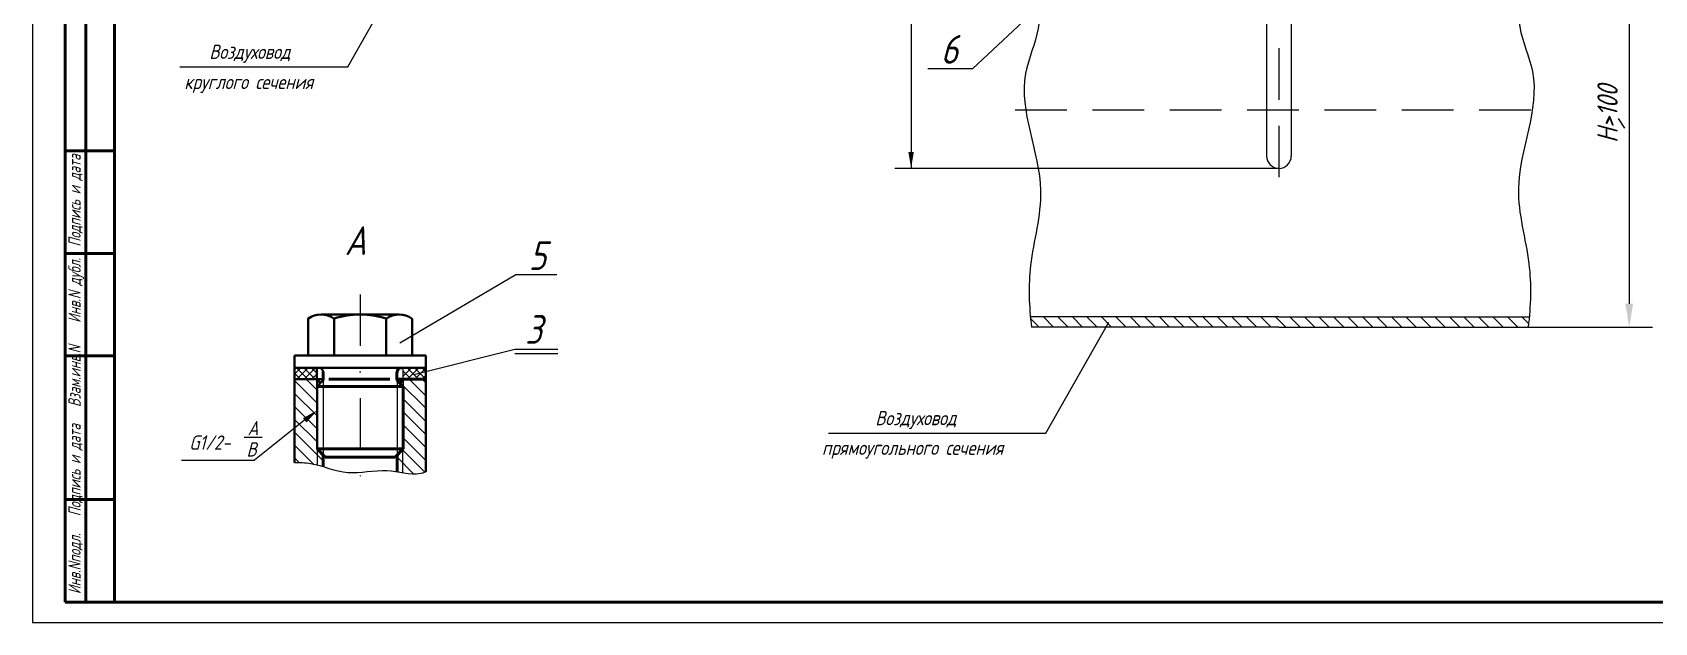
# Model space of a CAD drawing. Header units: inches. Extents: x 2286 to 3316, y 895 to 2213.
# Drawn here: x 2586.8 to 2866.4, y 894.8 to 996.6 of the extents above; entities that cross this region are included whole.
import ezdxf

# ---------------------------------------------------------------- set-up
doc = ezdxf.new("R2010")
doc.units = ezdxf.units.IN
doc.header["$LTSCALE"] = 0.7
doc.header["$MEASUREMENT"] = 0
doc.linetypes.add('DASHDOT', pattern=[25.4, 12.7, -6.35, 0, -6.35])
doc.linetypes.add('DASHED', pattern=[19.05, 12.7, -6.35])
doc.styles.get("Standard").update_dxf_attribs({"font": 'romand.shx', "width": 0.8, "oblique": 15, "height": 3.5})
doc.dimstyles.get("Standard").update_dxf_attribs({"dimtxt": 3.5, "dimasz": 4, "dimexe": 4, "dimexo": 0, "dimgap": 2, "dimtad": 1, "dimdec": 0, "dimdsep": 46, "dimtxsty": 'Standard', "dimcen": 0.09, "dimadec": 0, "dimazin": 0, "dimtfac": 1, "dimtdec": 0, "dimtmove": 0, "dimatfit": 3, "dimfxl": 0, "dimtolj": 1, "dimtzin": 0, "dimlwd": 25, "dimlwe": 25, "dimarcsym": 0})

# ---------------------------------------------------------------- blocks, each defined once
blk = doc.blocks.new('*D274')
at = {"color": 0, "lineweight": 25}
for p, q in [((2844.38, 1019.24), (2866.06, 1019.24)), ((2862.06, 1015.24), (2862.06, 949.77)), ((2844.64, 945.77), (2866.06, 945.77))]:
    blk.add_line(p, q, dxfattribs=at)
for points in [[(2861.39, 1015.24), (2862.72, 1015.24), (2862.06, 1019.24)], [(2861.39, 949.77), (2862.72, 949.77), (2862.06, 945.77)]]:
    blk.add_solid(points, dxfattribs=at)
at = {"layer": 'DEFPOINTS', "color": 0, "lineweight": 25}
for p in [(2844.38, 1019.24), (2844.64, 945.77), (2862.06, 945.77)]:
    blk.add_point(p, dxfattribs=at)
at = {"color": 0, "lineweight": 25, "insert": (2858.31, 982.5), "char_height": 3.5, "attachment_point": 5, "rotation": 90}
blk.add_mtext('\\A1;H>100', dxfattribs=at)
blk = doc.blocks.new('*X23')
at = {"color": 0}
for p, q in [((571.6, 519.51), (573.06, 520.97)), ((571.6, 517.72), (574.37, 520.49)), ((574.37, 517.63), (571.6, 520.4)), ((571.6, 515.92), (574.37, 518.69)), ((574.37, 515.84), (571.6, 518.61)), ((574.37, 519.43), (572.82, 520.97)), ((572.83, 515.57), (571.6, 516.81)), ((573.05, 515.57), (574.37, 516.89)), ((571.6, 494.37), (571.74, 494.51)), ((571.6, 492.57), (573.54, 494.51)), ((574.37, 492.49), (572.34, 494.51)), ((574.37, 494.28), (574.14, 494.51)), ((571.59, 488.97), (574.37, 491.75)), ((571.6, 490.77), (574.37, 493.55)), ((574.37, 490.69), (571.6, 493.46)), ((574.29, 488.97), (571.6, 491.67)), ((572.49, 488.97), (571.6, 489.87)), ((573.39, 488.97), (574.37, 489.95))]:
    blk.add_line(p, q, dxfattribs=at)

msp = doc.modelspace()

# ---------------------------------------------------------------- linework, layer by layer
for p, q in [((2586.78, 1191.78), (2586.78, 894.81)), ((2636.9, 938.09), (2636.9, 923.65)), ((2654.63, 938.72), (2643.27, 938.72)), ((2649.66, 938.18), (2649.66, 923.69)), ((2650.69, 936.76), (2650.69, 938.76)), ((2650.7, 936.66), (2650.7, 935.52)), ((2650.7, 935.53), (2650.7, 925.99)), ((2633.71, 929.68), (2625.04, 922.8)), ((2635.85, 925.99), (2635.85, 924.75)), ((2650.7, 925.99), (2650.7, 924.75)), ((2635.86, 924.75), (2635.86, 921.99)), ((2650.6, 924.65), (2650.6, 920.64)), ((2586.78, 894.81), (3006.78, 894.81))]:
    msp.add_line(p, q)
at = {"lineweight": 50}
for p, q in [((2600.93, 1188.25), (2600.93, 898.35)), ((2592.44, 1000.89), (2592.44, 898.35)), ((2595.98, 1000.89), (2595.98, 898.35)), ((2592.44, 976.14), (2600.93, 976.14)), ((2592.44, 958.46), (2600.93, 958.46)), ((2592.44, 940.79), (2600.93, 940.79)), ((2636.91, 938.01), (2636.91, 936.74)), ((2649.63, 938.01), (2649.63, 936.74)), ((2635.85, 935.53), (2650.7, 935.53)), ((2643.29, 936.76), (2637.89, 936.76)), ((2643.29, 936.76), (2648.42, 936.76)), ((2649.63, 936.76), (2654.6, 936.76)), ((2649.74, 936.49), (2650.7, 935.53)), ((2650.13, 936.1), (2650.79, 936.76)), ((2635.85, 924.75), (2637.24, 923.33)), ((2635.85, 924.75), (2650.7, 924.75)), ((2636.93, 923.65), (2636.93, 921.69)), ((2637.24, 923.33), (2649.3, 923.33)), ((2650.7, 924.75), (2649.3, 923.33)), ((2649.66, 923.69), (2649.66, 920.79)), ((2592.44, 916.04), (2600.93, 916.04)), ((2592.44, 898.35), (3003.25, 898.35))]:
    msp.add_line(p, q, dxfattribs=at)
at = {"linetype": 'DASHED'}
msp.add_line((2801.67, 1113.83), (2801.67, 969.35), dxfattribs=at)
at = {"lineweight": 25}
for p, q in [((2738.26, 1043.44), (2738.26, 973.11)), ((2776.4, 1016.09), (2748.83, 990.28)), ((2641.15, 990.61), (2652.01, 1009.78)), ((2612.21, 990.61), (2641.15, 990.61)), ((2748.83, 990.28), (2741.16, 990.28)), ((2861.3, 980.03), (2860.2, 981.71)), ((2801.67, 973.11), (2735.43, 973.11)), ((2650.1, 943.04), (2670.1, 954.8)), ((2670.1, 954.8), (2677.19, 954.8)), ((2801.67, 947.54), (2758.82, 947.54)), ((2760.33, 945.77), (2758.85, 947.26)), ((2801.67, 945.77), (2759.01, 945.77)), ((2762.83, 945.77), (2761.06, 947.54)), ((2761.46, 927.45), (2772.33, 946.63)), ((2765.33, 945.77), (2763.56, 947.54)), ((2767.83, 945.77), (2766.06, 947.54)), ((2770.33, 945.77), (2768.56, 947.54)), ((2772.83, 945.77), (2771.06, 947.54)), ((2775.33, 945.77), (2773.56, 947.54)), ((2777.83, 945.77), (2776.06, 947.54)), ((2780.33, 945.77), (2778.56, 947.54)), ((2782.83, 945.77), (2781.06, 947.54)), ((2785.33, 945.77), (2783.56, 947.54)), ((2787.83, 945.77), (2786.06, 947.54)), ((2790.33, 945.77), (2788.56, 947.54)), ((2792.83, 945.77), (2791.06, 947.54)), ((2795.33, 945.77), (2793.56, 947.54)), ((2797.83, 945.77), (2796.06, 947.54)), ((2800.33, 945.77), (2798.56, 947.54)), ((2801.67, 946.93), (2801.06, 947.54)), ((2801.67, 947.54), (2844.82, 947.54)), ((2802.83, 945.77), (2801.67, 946.93)), ((2801.67, 945.77), (2844.64, 945.77)), ((2805.33, 945.77), (2803.56, 947.54)), ((2807.83, 945.77), (2806.06, 947.54)), ((2810.33, 945.77), (2808.56, 947.54)), ((2812.83, 945.77), (2811.06, 947.54)), ((2815.33, 945.77), (2813.56, 947.54)), ((2817.83, 945.77), (2816.06, 947.54)), ((2820.33, 945.77), (2818.56, 947.54)), ((2822.83, 945.77), (2821.06, 947.54)), ((2825.33, 945.77), (2823.56, 947.54)), ((2827.83, 945.77), (2826.06, 947.54)), ((2830.33, 945.77), (2828.56, 947.54)), ((2832.83, 945.77), (2831.06, 947.54)), ((2835.33, 945.77), (2833.56, 947.54)), ((2837.83, 945.77), (2836.06, 947.54)), ((2840.33, 945.77), (2838.56, 947.54)), ((2842.83, 945.77), (2841.06, 947.54)), ((2844.71, 946.39), (2843.56, 947.54)), ((2652.51, 937.58), (2669.92, 941.94)), ((2669.92, 941.94), (2677.34, 941.94)), ((2669.92, 941.23), (2677.34, 941.23)), ((2623.29, 926.78), (2626.36, 926.78)), ((2724.03, 927.45), (2761.46, 927.45)), ((2612.49, 922.8), (2625.04, 922.8))]:
    msp.add_line(p, q, dxfattribs=at)
at = {"linetype": 'Continuous'}
for p, q in [((2799.55, 1034.48), (2799.55, 975.24)), ((2803.79, 1034.48), (2803.79, 975.24))]:
    msp.add_line(p, q, dxfattribs=at)
at = {"linetype": 'DASHED', "lineweight": 25}
msp.add_line((2756.19, 983.21), (2849.33, 983.21), dxfattribs=at)
at = {"linetype": 'DASHDOT', "lineweight": 25}
msp.add_line((2643.29, 951.39), (2643.29, 916.13), dxfattribs=at)
at = {"lineweight": 40}
for p, q in [((2634.29, 947.2), (2634.29, 940.84)), ((2636.53, 947.91), (2643.27, 947.91)), ((2638.78, 947.25), (2638.78, 940.84)), ((2650.01, 947.91), (2643.27, 947.91)), ((2647.76, 947.25), (2647.76, 940.84)), ((2647.76, 947.25), (2647.76, 940.84)), ((2652.25, 947.2), (2652.25, 940.84)), ((2652.25, 947.2), (2652.25, 940.84)), ((2631.98, 940.84), (2654.6, 940.84)), ((2631.98, 940.84), (2631.98, 922.41)), ((2654.6, 940.84), (2654.6, 920.78)), ((2631.97, 938.72), (2654.6, 938.72)), ((2635.8, 936.76), (2635.8, 938.68)), ((2636.91, 936.76), (2631.98, 936.76)), ((2636.43, 936.12), (2635.8, 936.76)), ((2635.85, 936.71), (2635.85, 935.51)), ((2636.8, 936.49), (2635.85, 935.53)), ((2635.85, 935.53), (2635.85, 924.75))]:
    msp.add_line(p, q, dxfattribs=at)
at = {"color": 0}
for p, q in [((2635.85, 932.65), (2631.98, 936.52)), ((2635.85, 930.43), (2631.98, 934.3)), ((2635.85, 934.88), (2633.97, 936.76)), ((2654.6, 931.75), (2650.19, 936.16)), ((2654.6, 933.9), (2651.74, 936.76)), ((2654.6, 936.12), (2653.97, 936.76)), ((2635.85, 928.21), (2631.98, 932.08)), ((2654.6, 929.45), (2650.7, 933.36)), ((2635.85, 925.99), (2631.98, 929.85)), ((2654.6, 927.23), (2650.7, 931.14)), ((2654.6, 925.01), (2650.7, 928.92)), ((2636.93, 922.68), (2631.98, 927.63)), ((2654.6, 922.78), (2650.7, 926.69)), ((2635.26, 922.13), (2631.98, 925.41)), ((2632.75, 922.42), (2631.98, 923.19)), ((2652.49, 920.45), (2649.46, 923.49)), ((2654.45, 920.73), (2650.7, 924.48))]:
    msp.add_line(p, q, dxfattribs=at)
at = {"color": 0, "linetype": 'ByBlock', "lineweight": 50}
msp.add_line((2650.7, 924.75), (2650.7, 935.53), dxfattribs=at)
msp.add_arc((2801.67, 975.24), 2.12, 180, 0)
at = {"lineweight": 40}
for centre, radius, start, end in [((2636.53, 944.02), 3.89, 54.6772, 125.1952), ((2643.27, 932.35), 15.56, 73.2237, 106.7763), ((2650.01, 944.02), 3.89, 54.8048, 125.3228), ((2636.2, 938.01), 0.707, 0, 90)]:
    msp.add_arc(centre, radius, start, end, dxfattribs=at)
at = {"lineweight": 50}
for centre, radius, start, end in [((2650.34, 938.01), 0.707, 90, 180), ((2636.55, 936.74), 0.354, 315.1638, 0), ((2649.99, 936.74), 0.354, 180, 224.8362)]:
    msp.add_arc(centre, radius, start, end, dxfattribs=at)
at = {"lineweight": 25}
for points, knots in [([(2758.8, 1019.24), (2758.53, 1016.21), (2758.39, 1008.86), (2761.72, 998.73), (2755.33, 985.63), (2762.74, 971.67), (2758.27, 957.17), (2758.58, 949.32), (2759.01, 945.77)], [13.314874, 13.314874, 13.314874, 13.314874, 26.203933, 44.532425, 55.889617, 84.69372, 103.092718, 118.211579, 118.211579, 118.211579, 118.211579]), ([(2844.38, 1019.24), (2844.65, 1016.31), (2844.8, 1009.06), (2841.58, 999.02), (2848.07, 985.97), (2840.75, 971.95), (2845.36, 957.39), (2845.07, 949.43), (2844.64, 945.77)], [13.755053, 13.755053, 13.755053, 13.755053, 26.203933, 44.532425, 55.889617, 84.69372, 103.092718, 118.652279, 118.652279, 118.652279, 118.652279]), ([(2631.98, 922.41), (2632.89, 922.44), (2635.95, 922.28), (2641.13, 919.89), (2647.6, 921.7), (2652.1, 920.09), (2654.31, 920.69), (2654.6, 920.78)], [13.483882, 13.483882, 13.483882, 13.483882, 17.418111, 26.791077, 36.353458, 44.62902, 45.887686, 45.887686, 45.887686, 45.887686])]:
    msp.add_open_spline(points, degree=3, knots=knots, dxfattribs=at)
msp.add_solid([(2737.79, 975.94), (2738.73, 975.94), (2738.26, 973.11)], dxfattribs=at)
msp.add_solid([(2633.42, 930.05), (2634.01, 929.31), (2635.93, 931.43)])
at = {"layer": 'DEFPOINTS', "color": 0, "linetype": 'ByBlock', "lineweight": 40}
for p in [(2650.01, 947.91), (2653.88, 940.84)]:
    msp.add_point(p, dxfattribs=at)
at = {"layer": 'DEFPOINTS', "color": 0, "linetype": 'ByBlock'}
for p in [(2632.66, 938.72), (2638.17, 936.59), (2654.6, 936.76), (2654.6, 936.76), (2654.6, 936.75), (2635.86, 929.16), (2635.86, 924.74), (2650.7, 924.75), (2650.7, 923.92)]:
    msp.add_point(p, dxfattribs=at)

# ---------------------------------------------------------------- block references
at = {"xscale": 0.7070707070707272, "yscale": 0.7070707070707272, "zscale": 0.7070707070707071, "rotation": 90}
msp.add_blockref('*X23', (3000.34, 532.6), dxfattribs=at)

# ---------------------------------------------------------------- texts
at = {"lineweight": 25, "attachment_point": 1}
for s, insert, char_height, width in [('6', (2743.35, 996.11), 4.95, 22.4098), ('Воздуховод ', (2617.28, 994.46), 2.4747, 39.3897), ('круглого сечения', (2612.97, 989.26), 2.4747, 46.4921), ('5', (2672.33, 960.55), 4.95, 22.4098), ('3', (2671.7, 947.82), 4.95, 22.4098), ('Воздуховод ', (2732.09, 931.31), 2.4747, 39.3897), ('А', (2623.87, 929.57), 2.47, 10.8989), ('G1/2-', (2613.81, 927.08), 2.475, 17.8671), ('В', (2623.7, 925.91), 2.47, 10.8989), ('прямоугольного сечения', (2722.89, 926.19), 2.4747, 46.4921)]:
    msp.add_mtext(s, dxfattribs=dict(at, insert=insert, char_height=char_height, width=width))
at = {"lineweight": 25, "insert": (2592.98, 898.73), "char_height": 2.1212, "width": 102.0223, "attachment_point": 1, "rotation": 90}
msp.add_mtext('{\\W0.7; Инв.Nподл.   Подпись и дата   Взам.инв.N    Инв.N дубл.  Подпись и дата}', dxfattribs=at)
at = {"lineweight": 35, "insert": (2640.61, 963.13), "char_height": 4.95, "width": 18.2588, "attachment_point": 1}
msp.add_mtext('А', dxfattribs=at)

# ---------------------------------------------------------------- dimensions: what is measured, and where the dimension line sits
at = {"lineweight": 25}
dim = msp.add_linear_dim(base=(2862.06, 945.77), p1=(2844.38, 1019.24), p2=(2844.64, 945.77), angle=90, text='H>100', dimstyle='Standard', dxfattribs=at)
dim.commit()
dim.dimension.update_dxf_attribs({"geometry": '*D274', "text_midpoint": (2858.31, 982.5)})

doc.saveas('drawing.dxf')
